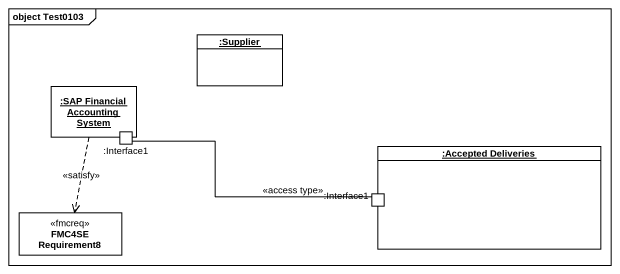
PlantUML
@startuml
mainframe object Test0103
allowmixing
hide circle
hide empty members
object ":Supplier" as Supplier
rectangle ":SAP Financial Accounting System" as SAP_Financial_Accounting <<object>> {
  port ":Interface1" as Interface1
}
rectangle ":Accepted Deliveries" as Accepted_Deliveries <<object>> {
  port ":Interface1" as Interface1_2
}
class "FMC4SE Requirement8" as FMC4SE_Requirement8 <<fmcreq>>
SAP_Financial_Accounting ..> FMC4SE_Requirement8 : <<satisfy>>
Interface1 -right- Interface1_2 : <<access type>>
@enduml
